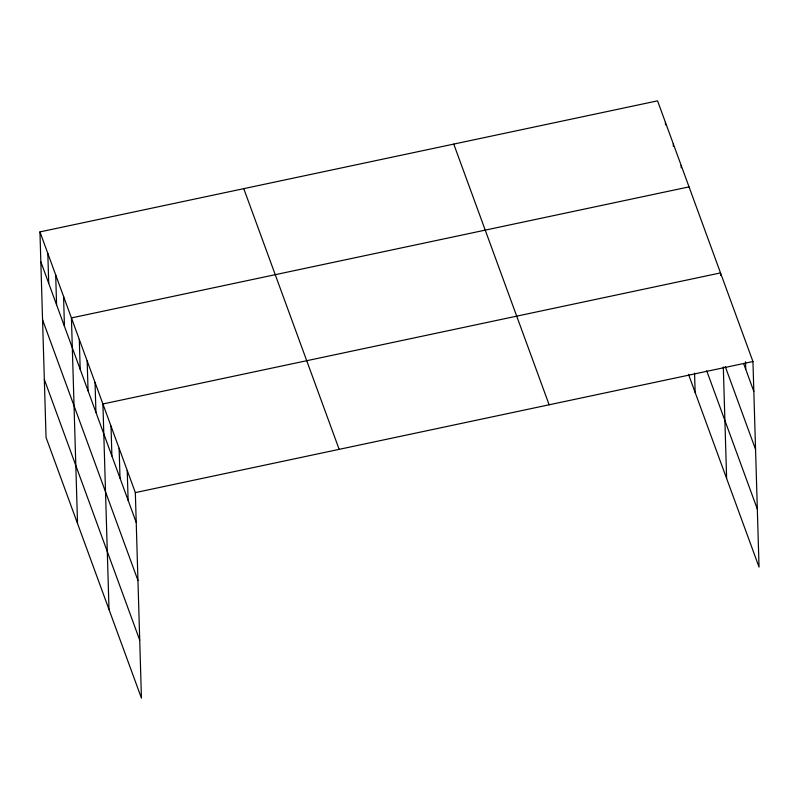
<?xml version="1.0" encoding="UTF-8"?>
<svg xmlns="http://www.w3.org/2000/svg" width="799" height="799" viewBox="0 0 799 799"><rect width="100%" height="100%" fill="white"/><g stroke="black" fill="none" stroke-linecap="round" stroke-linejoin="round"><path stroke-width="1.2" d="M39.95 231.9L135.341 492.603L141.443 698.156L46.052 437.462L39.95 231.9L657.557 100.844L752.948 361.538L759.05 567.1L688.508 374.322M689.038 186.876L71.431 317.932L77.533 523.485M135.341 492.603L752.948 361.538M743.589 363.435L753.837 391.43M725.262 366.591L755.554 449.398M706.676 370.686L757.332 509.123M453.752 144.09L549.143 404.793M243.765 188.654L339.156 449.348M40.839 261.792L136.23 522.486M42.557 319.76L137.947 580.454M44.335 379.485L139.725 640.189M745.507 361.797L745.727 369.268M720.588 275.395L720.518 272.908L102.911 403.964L109.014 609.517M723.305 366.981L726.621 478.461M694.561 373.103L695.14 392.429M681.167 165.363L681.237 167.86M673.297 143.86L673.367 146.347M665.427 122.357L665.497 124.844M127.231 470.441L128.12 500.324M119.121 448.279L120.01 478.172M111.021 426.127L111.9 456.009M95.041 382.451L95.93 412.344M87.171 360.948L88.06 390.831M79.301 339.445L80.19 369.328M63.56 296.429L64.449 326.312M55.69 274.916L56.579 304.809M47.82 253.413L48.709 283.295"/></g></svg>
